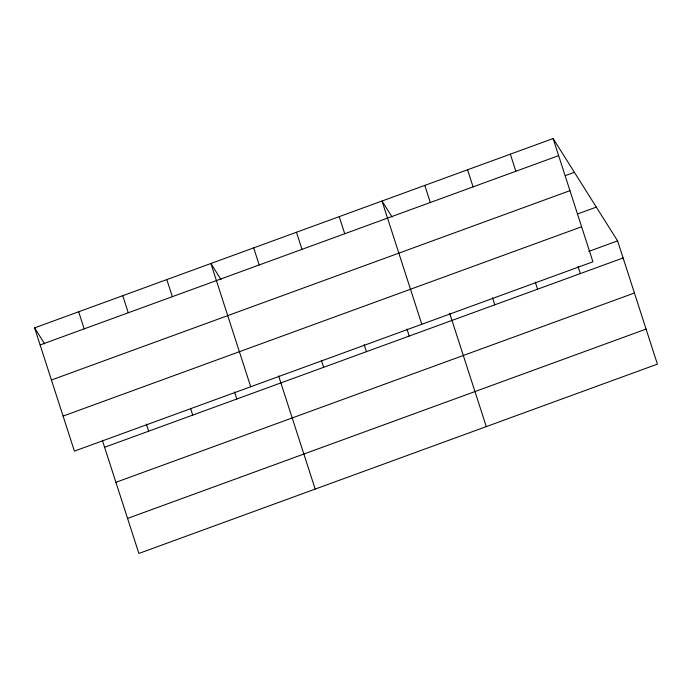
<?xml version="1.0" encoding="UTF-8"?>
<svg xmlns="http://www.w3.org/2000/svg" width="692" height="692" viewBox="0 0 692 692"><rect width="100%" height="100%" fill="white"/><g stroke="black" fill="none" stroke-linecap="round" stroke-linejoin="round"><path stroke-width="1.04" d="M553.116 138.547L592.932 261.801L74.407 451.123L34.6 327.87L553.116 138.547L617.593 240.877L657.4 364.13L138.884 553.453L102.321 440.25M40.119 344.953L558.634 155.639M565.442 175.586L574.395 172.317M51.433 379.995L569.957 190.672M577.413 214.01L596.314 207.107M63.093 416.091L581.609 226.768M588.745 251.412L617.593 240.877M104.587 447.283L623.111 257.96M115.91 482.315L634.426 293.001M127.562 518.412L646.086 329.098M392.087 217.02L382.01 201.026L421.817 324.28M220.973 279.499L210.896 263.505L250.703 386.75M34.6 327.87L44.677 343.863M578.062 266.55L580.328 273.582M510.341 154.169L515.86 171.253M535.279 282.163L537.554 289.204M467.567 169.791L473.086 186.875M492.505 297.785L494.78 304.817M424.784 185.404L430.303 202.496M449.722 313.407L486.286 426.601M406.948 329.02L409.223 336.061M339.227 216.648L344.746 233.732M364.174 344.642L366.44 351.674M296.453 232.261L301.971 249.354M321.391 360.264L323.666 367.296M253.67 247.883L259.197 264.967M278.617 375.877L315.18 489.08M234.545 391.975L236.811 399.007M166.824 279.594L172.343 296.678M190.793 409.067L192.739 415.096M122.752 295.683L128.271 312.775M146.393 424.153L148.668 431.194M78.672 311.781L84.19 328.864"/></g></svg>
